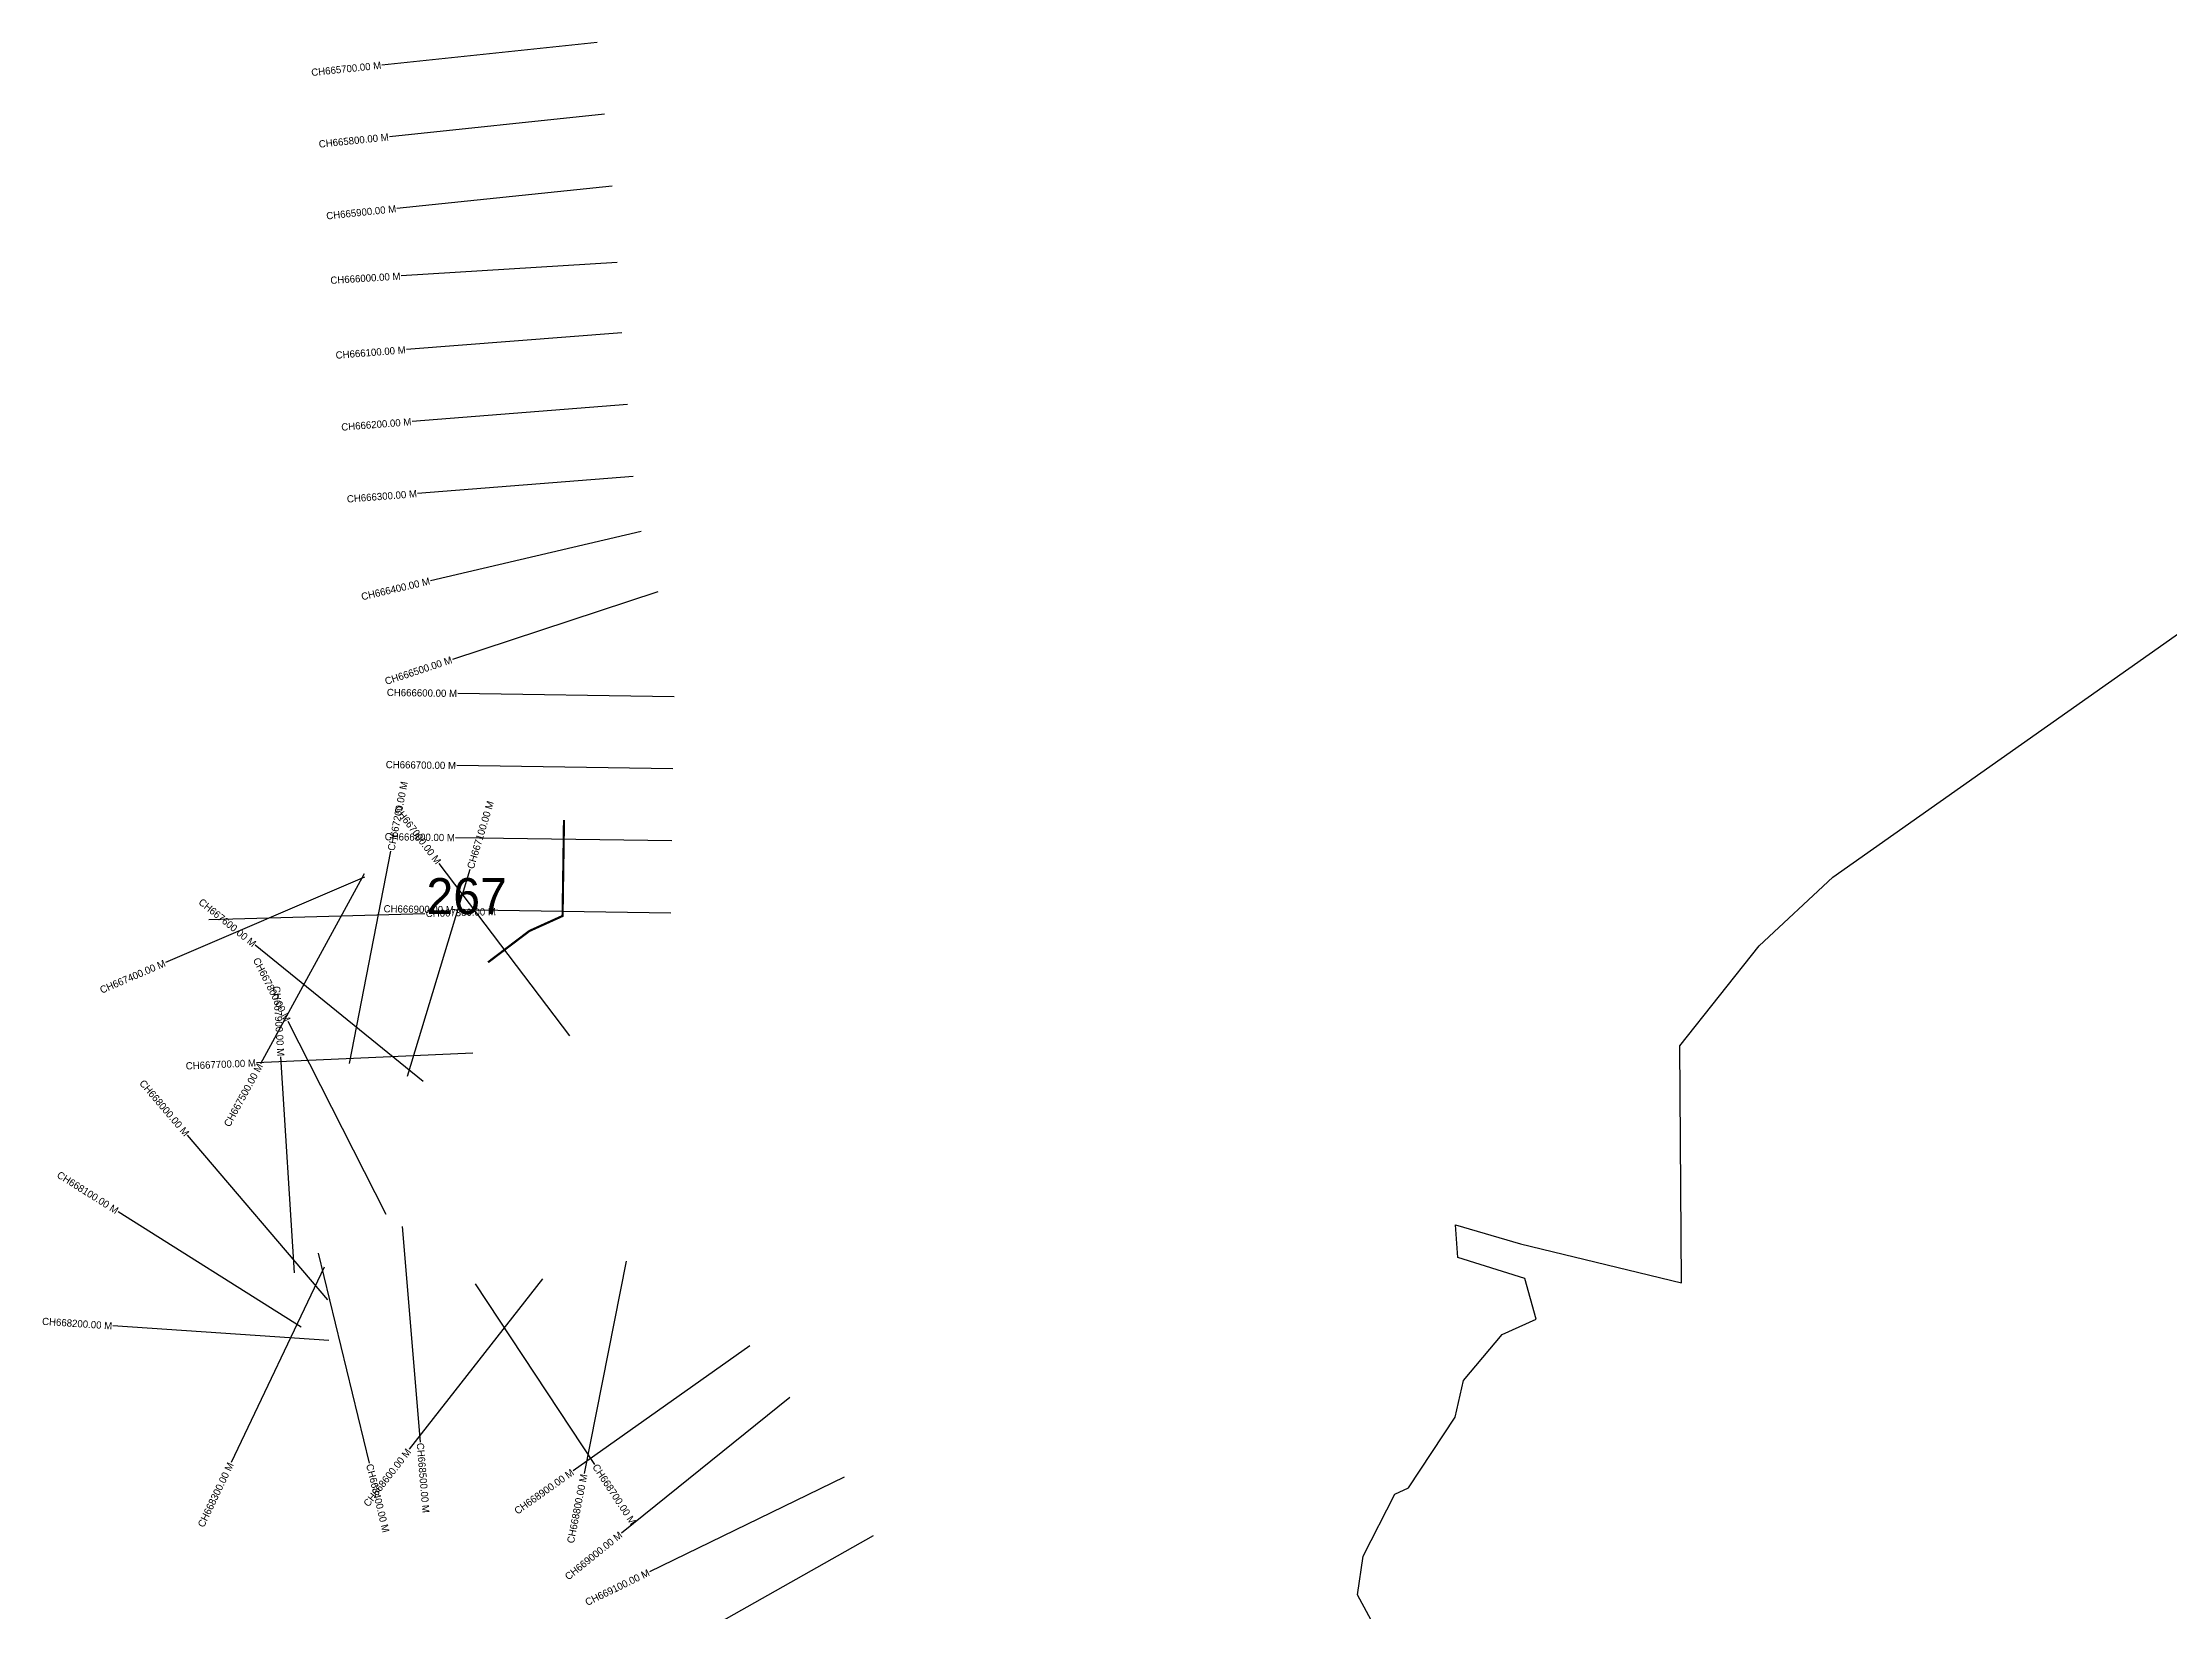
# Model space of a CAD drawing. Header units: metres. Extents: x 334765 to 340664, y 1776995 to 1780698.
# Drawn here: x 334765 to 337715, y 1778102 to 1780277 of the extents above; entities that cross this region are included whole.
import ezdxf
from ezdxf.enums import TextEntityAlignment as Align

# ---------------------------------------------------------------- set-up
doc = ezdxf.new("R2010")
doc.units = ezdxf.units.M
for name, color, linetype in [('ARTIFICIALLY PROTECTED', 4, 'Continuous'), ('CS', 134, 'Continuous'), ('CSMark', 6, 'Continuous')]:
    doc.layers.add(name, color=color, linetype=linetype)

msp = doc.modelspace()

# ---------------------------------------------------------------- linework, layer by layer
at = {"color": 6}
msp.add_lwpolyline([(336629, 1778050.1), (336588.6, 1778125.3), (336596.1, 1778179), (336640.1, 1778264.9), (336659.3, 1778273.8), (336724, 1778371.5), (336735.6, 1778422.7), (336789, 1778486.3), (336836, 1778507.5), (336820.3, 1778564), (336727.7, 1778593.2), (336724.3, 1778638.1), (336814.5, 1778611.9), (337038, 1778557.8), (337035.6, 1778886.5), (337145.7, 1779024.9), (337247.8, 1779120.3), (337984.3, 1779639.3)], dxfattribs=at)
at = {"layer": 'ARTIFICIALLY PROTECTED', "flags": 128}
msp.add_lwpolyline([(335487.9, 1779199.7, 3, 3, 0), (335486, 1779070.7, 3, 3, 0), (335485.9, 1779066.5, 3, 3, 0), (335439.9, 1779045.7, 3, 3, 0), (335382.6, 1779002.3, 0, 0, 0)], format="xyseb", dxfattribs=at)
at = {"layer": 'CS'}
for p, q in [((335533.7, 1780277.4), (335235.3, 1780246.1)), ((335544.1, 1780177.9), (335245.7, 1780146.7)), ((335554.5, 1780078.4), (335256.1, 1780047.2)), ((335561.5, 1779972.3), (335262.1, 1779953.8)), ((335568.3, 1779875), (335269.3, 1779851.6)), ((335576.2, 1779775.4), (335277.1, 1779751.9)), ((335584, 1779675.7), (335284.9, 1779652.2)), ((335594.8, 1779599.3), (335302.6, 1779531.2)), ((335618.2, 1779515.9), (335333.3, 1779422.2)), ((335640.5, 1779370.5), (335340.6, 1779375)), ((335639, 1779270.5), (335339.1, 1779275)), ((335190.4, 1778861.8), (335247.8, 1779156.3)), ((335637.5, 1779170.5), (335337.6, 1779175)), ((335211.1, 1779120.2), (334935.4, 1779002)), ((335210.9, 1779125), (335067, 1778861.7)), ((335270.8, 1778844.2), (335357.6, 1779131.3)), ((335496, 1778900.1), (335314.9, 1779139.3)), ((334995.2, 1779061.5), (335295.1, 1779069.9)), ((335636, 1779070.5), (335336.1, 1779075)), ((335292.8, 1778837.1), (335059.7, 1779025.9)), ((335241.1, 1778652.6), (335105.2, 1778920.1)), ((335361.3, 1778876.2), (335061.6, 1778863)), ((335114, 1778571.7), (335095.4, 1778871.1)), ((335160.5, 1778534.2), (334965.8, 1778762.5)), ((335123.2, 1778496.6), (334869.4, 1778656.5)), ((335263.5, 1778636), (335288.5, 1778337)), ((335147.1, 1778599.2), (335217.9, 1778307.7)), ((335155.3, 1778579.8), (335026.3, 1778308.9)), ((335457.9, 1778563.6), (335273.3, 1778327.1)), ((335573.9, 1778587.9), (335515.7, 1778293.6)), ((335364.9, 1778556.5), (335530.3, 1778306.2)), ((335161.6, 1778478.1), (334862.3, 1778498.1)), ((335745.6, 1778470.6), (335500.8, 1778297.2)), ((335801.2, 1778399), (335567.6, 1778210.7)), ((335876.3, 1778288.6), (335606.5, 1778157.4)), ((335916.8, 1778207.3), (335655.5, 1778059.9))]:
    msp.add_line(p, q, dxfattribs=at)

# ---------------------------------------------------------------- texts
at = {"insert": (335297.1, 1779119), "char_height": 50, "attachment_point": 1}
msp.add_mtext_dynamic_manual_height_columns('267', width=84.374, gutter_width=1, heights=[74.2], dxfattribs=at)
at = {"layer": 'CSMark'}
for s, rotation, p in [('CH665700.00 M', 5.9724, (335234.3, 1780246)), ('CH665800.00 M', 5.9724, (335244.7, 1780146.6)), ('CH665900.00 M', 5.9724, (335255.1, 1780047.1)), ('CH666000.00 M', 3.5486, (335261.1, 1779953.7)), ('CH666100.00 M', 4.4878, (335268.3, 1779851.5)), ('CH666200.00 M', 4.4878, (335276.1, 1779751.8)), ('CH666300.00 M', 4.4878, (335283.9, 1779652.1)), ('CH666400.00 M', 13.1104, (335301.7, 1779531)), ('CH666500.00 M', 18.2142, (335332.3, 1779421.9)), ('CH666600.00 M', 359.14, (335339.6, 1779375)), ('CH666700.00 M', 359.14, (335338.1, 1779275)), ('CH667000.00 M', 307.1271, (335314.3, 1779140.1)), ('CH666800.00 M', 359.14, (335336.6, 1779175)), ('CH667600.00 M', 321.011, (335058.9, 1779026.5)), ('CH666900.00 M', 359.14, (335335.1, 1779075.1)), ('CH667400.00 M', 23.2112, (334934.4, 1779001.6)), ('CH667800.00 M', 296.9499, (335104.7, 1778921)), ('CH667900.00 M', 273.5687, (335095.3, 1778872.1)), ('CH667700.00 M', 2.538, (335060.6, 1778862.9)), ('CH667500.00 M', 61.3502, (335066.6, 1778860.9)), ('CH668000.00 M', 310.446, (334965.2, 1778763.2)), ('CH668100.00 M', 327.7847, (334868.6, 1778657.1)), ('CH668200.00 M', 356.1725, (334861.3, 1778498.2)), ('CH668600.00 M', 52.0162, (335272.7, 1778326.3)), ('CH668300.00 M', 64.523, (335025.8, 1778308)), ('CH668900.00 M', 35.3254, (335500, 1778296.6)), ('CH668800.00 M', 78.8253, (335515.6, 1778292.6)), ('CH669000.00 M', 38.8643, (335566.8, 1778210.1)), ('CH669100.00 M', 25.9475, (335605.6, 1778156.9))]:
    msp.add_text(s, height=10, rotation=rotation, dxfattribs=at).set_placement(p, align=Align.MIDDLE_RIGHT)
for s, rotation, p in [('CH667200.00 M', 78.9826, (335247.9, 1779157.2)), ('CH667100.00 M', 73.1734, (335357.9, 1779132.3)), ('CH667300.00 M', 1.5927, (335296.1, 1779069.9)), ('CH668500.00 M', 274.762, (335288.5, 1778336)), ('CH668400.00 M', 283.6509, (335218.2, 1778306.7)), ('CH668700.00 M', 303.462, (335530.9, 1778305.4))]:
    msp.add_text(s, height=10, rotation=rotation, dxfattribs=at).set_placement(p, align=Align.MIDDLE_LEFT)

doc.saveas('drawing.dxf')
